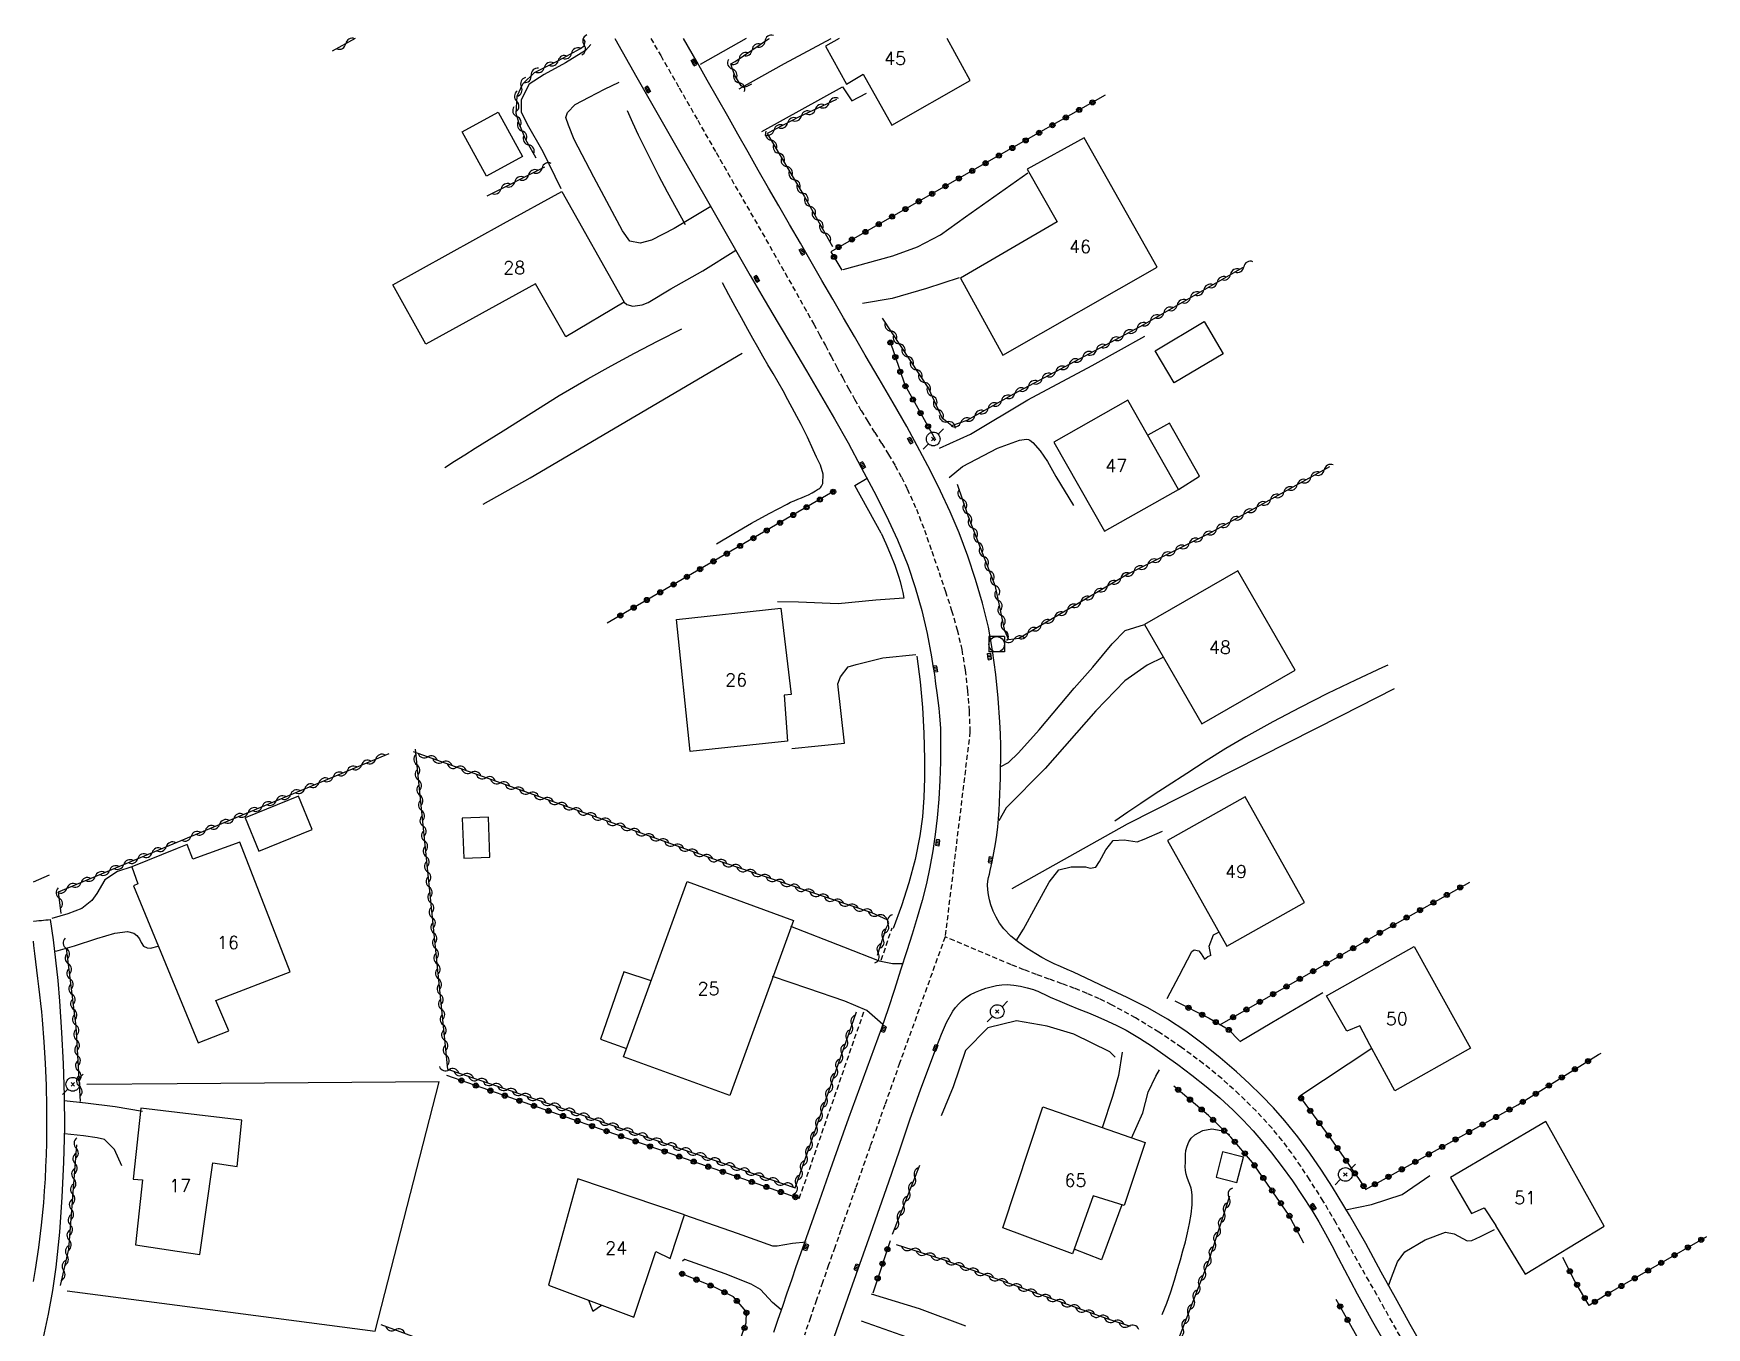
# Model space of a CAD drawing. Header units: millimetres. Extents: x 176000 to 177001, y 163000 to 164001.
# Drawn here: x 176000 to 176163.1, y 163874.3 to 164000.5 of the extents above; entities that cross this region are included whole.
import ezdxf
from ezdxf.enums import TextEntityAlignment as Align

# ---------------------------------------------------------------- set-up
doc = ezdxf.new("R2010")
doc.units = ezdxf.units.MM
doc.linetypes.add('DASHED', pattern=[0.75, 0.5, -0.25])
doc.layers.get('0').update_dxf_attribs({"linetype": 'CONTINUOUS'})
for name, color, linetype in [('W0001', 6, 'DASHED'), ('W0008', 7, 'CONTINUOUS'), ('W0014', 7, 'CONTINUOUS'), ('W0017', 7, 'CONTINUOUS'), ('W0101', 7, 'CONTINUOUS'), ('W0104', 1, 'CONTINUOUS'), ('W0112', 1, 'DASHED'), ('W0211', 2, 'CONTINUOUS'), ('W0300', 7, 'CONTINUOUS'), ('W0310', 3, 'CONTINUOUS'), ('W0323', 7, 'CONTINUOUS'), ('W0330', 7, 'CONTINUOUS'), ('W0401', 7, 'CONTINUOUS'), ('W0420', 7, 'CONTINUOUS'), ('W0473', 7, 'CONTINUOUS'), ('W0991', 7, 'CONTINUOUS')]:
    doc.layers.add(name, color=color, linetype=linetype)
doc.styles.get("Standard").update_dxf_attribs({"font": 'romans.shx', "width": 0.85})

# ---------------------------------------------------------------- blocks, each defined once
blk = doc.blocks.new('T401')
for p, q in [((-0.3, 0.3), (0, 0.3)), ((-0.3, -0.25), (-0.3, 0.3)), ((-0.3, 0.15), (0, 0.15)), ((-0.3, 0), (0, 0)), ((0, 0.3), (0, -0.25)), ((-0.3, -0.15), (0, -0.15)), ((-0.3, -0.25), (-0.3, -0.3)), ((-0.3, -0.3), (0, -0.3)), ((0, -0.3), (0, -0.25))]:
    blk.add_line(p, q)
blk = doc.blocks.new('T473')
for p, q in [((-0.166667, 0.166667), (0.166667, -0.166667)), ((-0.166667, -0.166667), (0.166667, 0.166667)), ((0.500001, 0.500001), (1.000002, 1.000002)), ((-1.000002, -1.000002), (-0.500001, -0.500001))]:
    blk.add_line(p, q)
blk.add_ellipse((0, 0), major_axis=(0.471405, 0.471405), ratio=1, start_param=5.4977871438, end_param=11.780972451)
blk = doc.blocks.new('T420')
for p, q in [((0.75, 0.75), (-0.75, 0.75)), ((-0.75, 0.75), (-0.75, -0.75)), ((0.75, 0.75), (0.75, -0.75)), ((0.75, -0.75), (-0.75, -0.75))]:
    blk.add_line(p, q)
blk.add_ellipse((0, 0), major_axis=(-0.53, 0.53), ratio=1, start_param=3.926991, end_param=10.210176)
blk = doc.blocks.new('t310o')
at = {"color": 0, "linetype": 'Continuous'}
for centre, start, end in [((-0.5, 0.38), 216.8699, 323.1304), ((0.5, -0.37), 36.8699, 143.1303)]:
    blk.add_arc(centre, 0.625, start, end, dxfattribs=at)
blk = doc.blocks.new('t323o')
at = {"color": 0, "linetype": 'Continuous'}
for radius in [0.25, 0.15]:
    blk.add_circle((0, 0), radius, dxfattribs=at)

msp = doc.modelspace()

# ---------------------------------------------------------------- linework, layer by layer
at = {"layer": 'W0001'}
for points in [[(176060.19, 164000), (176061.16, 163998.32), (176062.97, 163995.17), (176064.76, 163992.01), (176066.56, 163988.86), (176068.8, 163984.95), (176071.05, 163981.04), (176073.28, 163977.12), (176075.49, 163973.19), (176076.07, 163972.15), (176076.64, 163971.1), (176077.21, 163970.05), (176077.77, 163968.99), (176078.33, 163967.94), (176078.9, 163966.89), (176079.47, 163965.85), (176080.06, 163964.81), (176080.69, 163963.71), (176081.35, 163962.64), (176082.02, 163961.57), (176082.7, 163960.5), (176083.36, 163959.42), (176084.01, 163958.33), (176084.62, 163957.22), (176085.19, 163956.09), (176086.08, 163954.1), (176086.86, 163952.06), (176087.59, 163950), (176088.29, 163947.93), (176088.91, 163946.08), (176089.52, 163944.21), (176090.07, 163942.32), (176090.51, 163940.4), (176090.84, 163938.41), (176091.07, 163936.41), (176091.22, 163934.4), (176091.31, 163932.39), (176088.88, 163912.39)], [(176088.88, 163912.39), (176084.45, 163900.08), (176083.01, 163896.02), (176081.57, 163891.96), (176080.15, 163887.89), (176078.72, 163883.83), (176078.13, 163882.12), (176077.53, 163880.41), (176076.94, 163878.7), (176076.34, 163876.99), (176075.75, 163875.28), (176075.16, 163873.57)], [(176133.25, 163873.45), (176132.49, 163874.79), (176131.74, 163876.14), (176130.98, 163877.48), (176130.22, 163878.82), (176129.46, 163880.16), (176128.23, 163882.32), (176127, 163884.49), (176125.75, 163886.64), (176124.42, 163888.74), (176123.56, 163890.03), (176122.68, 163891.3), (176121.75, 163892.54), (176120.76, 163893.73), (176119.2, 163895.42), (176117.56, 163897.04), (176115.85, 163898.57), (176114.07, 163900.03), (176111.94, 163901.62), (176109.73, 163903.11), (176107.46, 163904.5), (176105.12, 163905.77), (176103.94, 163906.35), (176102.73, 163906.88), (176101.51, 163907.37), (176100.27, 163907.83), (176099.04, 163908.28), (176097.8, 163908.72), (176096.57, 163909.19), (176095.35, 163909.67), (176088.88, 163912.39)]]:
    msp.add_lwpolyline(points, dxfattribs=at)
at = {"layer": 'W0008'}
for points in [[(176056.67, 164000), (176058.84, 163996.19), (176061.05, 163992.33), (176063.26, 163988.46), (176065.46, 163984.6), (176067.68, 163980.74), (176069.89, 163976.88), (176071.25, 163974.54), (176072.62, 163972.22), (176074, 163969.9), (176075.38, 163967.58), (176076.75, 163965.25), (176078.1, 163962.91), (176079.42, 163960.55), (176080.7, 163958.17), (176081.92, 163955.84), (176083.13, 163953.49), (176084.25, 163951.1), (176085.24, 163948.65), (176085.98, 163946.46), (176086.61, 163944.23), (176087.14, 163941.98), (176087.56, 163939.71)], [(176135.52, 163872.31), (176134.23, 163874.61), (176132.95, 163876.9), (176131.41, 163879.69), (176129.89, 163882.49), (176128.32, 163885.27), (176126.66, 163887.99), (176125.57, 163889.66), (176124.44, 163891.31), (176123.26, 163892.91), (176122.01, 163894.47), (176120.9, 163895.72), (176119.74, 163896.93), (176118.54, 163898.09), (176117.3, 163899.22), (176115.69, 163900.6), (176114.04, 163901.93), (176112.34, 163903.2), (176110.57, 163904.37), (176108.64, 163905.48), (176106.64, 163906.47), (176104.63, 163907.41), (176102.63, 163908.37), (176102.02, 163908.66), (176101.4, 163908.94), (176100.77, 163909.22), (176100.15, 163909.49), (176099.53, 163909.78), (176098.92, 163910.07), (176098.32, 163910.39), (176097.73, 163910.74), (176096.9, 163911.27), (176096.08, 163911.84), (176095.3, 163912.47), (176094.61, 163913.19), (176094.2, 163913.72), (176093.86, 163914.3), (176093.57, 163914.91), (176093.34, 163915.53), (176093.2, 163916), (176093.1, 163916.48), (176093.04, 163916.97), (176093.03, 163917.46), (176093.06, 163917.82), (176093.13, 163918.17), (176093.22, 163918.52), (176093.29, 163918.86), (176093.46, 163919.72), (176093.63, 163920.59), (176093.79, 163921.45), (176093.92, 163922.32), (176094.01, 163923.11), (176094.08, 163923.91), (176094.14, 163924.7), (176094.19, 163925.5), (176094.23, 163926.3), (176094.26, 163927.1), (176094.28, 163927.9), (176094.3, 163928.69), (176094.32, 163929.86), (176094.32, 163931.02), (176094.29, 163932.18), (176094.23, 163933.34), (176094.05, 163935.66), (176093.83, 163937.98), (176093.52, 163940.3), (176093.1, 163942.59), (176092.53, 163944.94), (176091.85, 163947.25), (176091.09, 163949.53), (176090.24, 163951.78), (176089.38, 163953.83), (176088.44, 163955.84), (176087.45, 163957.82), (176086.43, 163959.79), (176085.14, 163962.15), (176083.81, 163964.48), (176082.44, 163966.79), (176081.09, 163969.11), (176080.04, 163970.93), (176078.99, 163972.75), (176077.94, 163974.57), (176076.88, 163976.38), (176075.82, 163978.2), (176074.77, 163980.02), (176073.72, 163981.84), (176072.67, 163983.66), (176071.67, 163985.41), (176070.67, 163987.16), (176069.68, 163988.91), (176068.68, 163990.67), (176067.69, 163992.42), (176066.7, 163994.18), (176065.7, 163995.93), (176064.71, 163997.68), (176063.39, 164000)], [(176078.11, 163873.47), (176079.87, 163878.48), (176081.63, 163883.5), (176083.39, 163888.52), (176084.43, 163891.54), (176085.46, 163894.57), (176086.52, 163897.59), (176087.65, 163900.59), (176088.09, 163901.74), (176088.52, 163902.91), (176089.02, 163904.06), (176089.64, 163905.14), (176089.91, 163905.52), (176090.21, 163905.86), (176090.54, 163906.19), (176090.9, 163906.47), (176091.36, 163906.77), (176091.85, 163907.01), (176092.35, 163907.21), (176092.86, 163907.39), (176093.37, 163907.53), (176093.89, 163907.64), (176094.41, 163907.72), (176094.95, 163907.74), (176095.6, 163907.7), (176096.25, 163907.59), (176096.89, 163907.44), (176097.51, 163907.26), (176097.72, 163907.18), (176097.93, 163907.1), (176098.13, 163907.01), (176098.33, 163906.91), (176098.53, 163906.81), (176098.73, 163906.71), (176098.93, 163906.61), (176099.13, 163906.51), (176100.06, 163906.11), (176100.99, 163905.73), (176101.92, 163905.35), (176102.86, 163904.98), (176103.79, 163904.59), (176104.72, 163904.19), (176105.63, 163903.76), (176106.53, 163903.29), (176107.83, 163902.53), (176109.1, 163901.71), (176110.34, 163900.84), (176111.56, 163899.96), (176112.95, 163898.9), (176114.33, 163897.82), (176115.67, 163896.69), (176116.96, 163895.51), (176117.96, 163894.52), (176118.91, 163893.49), (176119.83, 163892.42), (176120.71, 163891.34), (176121.75, 163889.98), (176122.75, 163888.6), (176123.71, 163887.18), (176124.63, 163885.75), (176125.31, 163884.61), (176125.97, 163883.45), (176126.6, 163882.29), (176127.22, 163881.11), (176127.83, 163879.94), (176128.45, 163878.76), (176129.07, 163877.59), (176129.71, 163876.43), (176130.57, 163874.9), (176131.44, 163873.38)], [(176082.68, 163903.5), (176081.61, 163900.58), (176080.54, 163897.65), (176079.48, 163894.72), (176078.42, 163891.78), (176077.5, 163889.21), (176076.59, 163886.64), (176075.68, 163884.06), (176074.78, 163881.49), (176074.34, 163880.21), (176073.9, 163878.93), (176073.46, 163877.65), (176073.03, 163876.37), (176072.59, 163875.09), (176072.16, 163873.82)]]:
    msp.add_lwpolyline(points, dxfattribs=at)
at = {"layer": 'W0014'}
for points in [[(176080.07, 163956.39), (176081.3, 163957.13)], [(176082.64, 163951.77), (176080.07, 163956.39)], [(176082.64, 163951.77), (176083.11, 163950.74), (176083.56, 163949.69), (176083.97, 163948.63), (176084.34, 163947.56), (176084.5, 163947.03), (176084.64, 163946.5), (176084.76, 163945.97), (176084.86, 163945.43)], [(176086.13, 163939.76), (176086.44, 163937.27), (176086.67, 163934.76), (176086.81, 163932.25), (176086.87, 163929.73), (176086.86, 163927.86), (176086.81, 163925.98), (176086.67, 163924.11), (176086.41, 163922.25), (176085.95, 163919.94), (176085.36, 163917.66), (176084.64, 163915.42), (176083.81, 163913.22)], [(176087.56, 163939.71), (176087.7, 163938.83), (176087.84, 163937.96), (176087.96, 163937.08), (176088.08, 163936.2), (176088.17, 163935.44), (176088.26, 163934.68), (176088.34, 163933.92), (176088.39, 163933.15), (176088.42, 163932.69), (176088.44, 163932.22), (176088.44, 163931.75), (176088.44, 163931.28)], [(176088.44, 163931.28), (176088.43, 163929.46), (176088.38, 163927.64), (176088.27, 163925.82), (176088.11, 163924), (176087.92, 163922.39), (176087.68, 163920.79), (176087.4, 163919.19), (176087.07, 163917.6), (176086.65, 163915.94), (176086.17, 163914.29), (176085.66, 163912.66), (176085.15, 163911.02), (176084.55, 163909.14), (176083.95, 163907.25), (176083.32, 163905.38), (176082.68, 163903.5)], [(176000, 163913.93), (176000.04, 163913.94), (176000.28, 163913.96), (176000.53, 163913.98), (176000.77, 163914), (176000.99, 163914.03), (176001.21, 163914.05), (176001.43, 163914.07), (176001.65, 163914.1)], [(176001.64, 163914.1), (176001.91, 163912.11), (176002.15, 163910.12), (176002.36, 163908.13), (176002.53, 163906.13), (176002.74, 163903.06), (176002.9, 163900), (176003, 163896.92), (176003.01, 163893.85), (176002.93, 163890.43), (176002.78, 163887.01), (176002.53, 163883.6), (176002.17, 163880.2), (176001.84, 163877.9), (176001.43, 163875.61), (176000.96, 163873.33), (176000.41, 163871.07)], [(176000, 163878.8), (176000.2, 163879.95), (176000.52, 163882.12), (176000.79, 163884.29), (176001, 163886.47), (176001.09, 163887.64), (176001.16, 163888.8), (176001.22, 163889.97), (176001.26, 163891.13), (176001.29, 163892.3), (176001.31, 163893.47), (176001.31, 163894.63), (176001.31, 163895.8), (176001.26, 163897.92), (176001.17, 163900.05), (176001.04, 163902.17), (176000.88, 163904.29), (176000.8, 163905.1), (176000.72, 163905.91), (176000.63, 163906.73), (176000.53, 163907.54), (176000.43, 163908.35), (176000.32, 163909.16), (176000.23, 163909.97), (176000.13, 163910.78), (176000.05, 163911.56), (176000, 163911.99)]]:
    msp.add_lwpolyline(points, dxfattribs=at)
at = {"layer": 'W0017'}
for points in [[(176054.33, 163999.41), (176053.82, 163998.81), (176051.88, 163997.61), (176049.78, 163996.48), (176048.33, 163995.55), (176047.54, 163994.01), (176047.56, 163992.85), (176048.12, 163991.64), (176049.65, 163988.96), (176051.42, 163985.36)], [(176073.23, 163997.54), (176077.79, 164000)], [(176068.82, 163995.08), (176073.23, 163997.54)], [(176066.04, 163983.61), (176062.46, 163981.46), (176060.27, 163980.34), (176059.15, 163980.02), (176058.13, 163980.22), (176057.42, 163981.23), (176054.63, 163986.48), (176052.73, 163990.13), (176052.15, 163991.53), (176051.92, 163992.27), (176052.07, 163992.78), (176052.8, 163993.56), (176054.19, 163994.28), (176055.66, 163995.04), (176057.12, 163995.73)], [(176071.02, 163990.93), (176078.89, 163995.28), (176079.79, 163993.91), (176081.21, 163994.65)], [(176078.94, 163977.45), (176083.78, 163978.8), (176086.18, 163979.69), (176088.42, 163980.85), (176090.86, 163982.6), (176096.94, 163986.9)], [(176057.59, 163974.27), (176057.86, 163974.04), (176058.45, 163973.89), (176059.36, 163974.03), (176059.92, 163974.24), (176062.13, 163975.58), (176065.25, 163977.33), (176068.48, 163979.35)], [(176090.25, 163976.66), (176087.07, 163975.6), (176083.73, 163974.63), (176080.83, 163974.16)], [(176088.33, 163960.04), (176091.36, 163961.41), (176096.94, 163964.75), (176103.23, 163968.11), (176108.37, 163970.96)], [(176089.29, 163957.2), (176090.58, 163958.27), (176093.98, 163960.04), (176096.13, 163960.82), (176096.81, 163960.92), (176097.01, 163960.89), (176097.16, 163960.82), (176097.43, 163960.61), (176098.14, 163959.77), (176098.87, 163958.76), (176099.69, 163957.29), (176101.41, 163954.45)], [(176084.86, 163945.43), (176082.12, 163945.23), (176078.46, 163944.88), (176074.58, 163945.04), (176072.53, 163945.05)], [(176094.31, 163929.02), (176095.07, 163929.41), (176096.05, 163930.33), (176098.05, 163932.58), (176101.47, 163936.64), (176103.29, 163938.69), (176105.16, 163940.95), (176106.43, 163942.27), (176108.34, 163942.84)], [(176073.95, 163930.77), (176079.09, 163931.28), (176078.41, 163937.06), (176078.68, 163937.74), (176079.44, 163938.72), (176080.22, 163938.94), (176082.82, 163939.61), (176086.02, 163939.94)], [(176110.17, 163939.68), (176108.58, 163938.89), (176106.42, 163937.36), (176103.58, 163934.42), (176098.65, 163928.81), (176094.84, 163924.99), (176094.11, 163923.72)], [(176095.8, 163912.02), (176096.52, 163913.16), (176097.74, 163915.37), (176099.03, 163917.73), (176099.98, 163918.93), (176101.17, 163919.21), (176102.58, 163919.21), (176103.02, 163919.08), (176103.58, 163919.2), (176103.93, 163919.73), (176104.54, 163920.89), (176105.26, 163921.79), (176106.33, 163921.84), (176107.6, 163921.65), (176108.28, 163921.91), (176110.07, 163922.7)], [(176009.58, 163919.22), (176008.2, 163918.76), (176006.96, 163917.97), (176006.19, 163916.63), (176005.7, 163915.95), (176004.7, 163915.15), (176003.36, 163914.65), (176001.8, 163914.2)], [(176002.17, 163910.99), (176004.01, 163911.52), (176006.18, 163912.25), (176007.92, 163912.75), (176009.16, 163912.93), (176009.78, 163912.76), (176010.07, 163912.54), (176010.34, 163912.2), (176010.51, 163911.84), (176010.73, 163911.48), (176011.09, 163911.32), (176011.41, 163911.3), (176012.16, 163911.5)], [(176073.82, 163913.43), (176078.98, 163911.41), (176082.46, 163910.07), (176083.77, 163909.79), (176084.74, 163909.8)], [(176114.79, 163910.61), (176114.62, 163911.5), (176115.05, 163912.58), (176115.58, 163912.86)], [(176110.55, 163906.38), (176111.69, 163908.6), (176112.95, 163910.98), (176113.17, 163911.13), (176113.63, 163911.03), (176113.84, 163910.75), (176114.19, 163910.21)], [(176114.17, 163910.23), (176114.49, 163910.47), (176114.83, 163910.6)], [(176082.8, 163903.86), (176081.26, 163905.2), (176079.11, 163906.14), (176075.51, 163907.36), (176072.04, 163908.53)], [(176117.62, 163902.19), (176120.73, 163904.06), (176125.72, 163906.98)], [(176106.15, 163901.15), (176105.78, 163898.89), (176105.22, 163896.82), (176104.21, 163893.79)], [(176123.48, 163896.89), (176130.48, 163901.53)], [(176107.07, 163892.78), (176108.16, 163895.24), (176108.69, 163897.25), (176109.42, 163898.82), (176109.8, 163899.44)], [(176003, 163896.43), (176005.08, 163896.22), (176007.96, 163895.86), (176010.64, 163895.39)], [(176008.62, 163890.06), (176007.89, 163891.66), (176006.93, 163892.63), (176006.2, 163892.79), (176004.87, 163893.01), (176003.01, 163893.18)], [(176127.92, 163885.79), (176130.46, 163886.29), (176133.45, 163887.28), (176136.15, 163889.14)], [(176063.48, 163885.29), (176068.61, 163883.49), (176072.05, 163882.28), (176072.52, 163882.27), (176074.01, 163882.53), (176075.34, 163882.67)], [(176132.12, 163878.36), (176132.41, 163879.18), (176132.99, 163880.7), (176133.72, 163881.67), (176135.68, 163882.84), (176137.67, 163883.61), (176138.51, 163883.45), (176139.8, 163882.77), (176140.24, 163882.8), (176141.08, 163883.18), (176142.44, 163883.86)], [(176072.91, 163876.02), (176072.07, 163876.74), (176070.88, 163878.02), (176069.96, 163878.54), (176067.44, 163879.54), (176063.52, 163880.95), (176063.48, 163880.94), (176063.29, 163880.77)], [(176081.68, 163877.58), (176086.34, 163876.17), (176090.87, 163874.47)], [(176090.16, 163871.69), (176085.72, 163873.18), (176080.73, 163874.93)]]:
    msp.add_lwpolyline(points, dxfattribs=at)
at = {"layer": 'W0101'}
for points in [[(176078.55, 164000), (176077.23, 163999.25)], [(176077.23, 163999.25), (176079.28, 163995.54), (176080.88, 163996.52), (176083.7, 163991.53), (176091.32, 163995.88), (176089.1, 164000)], [(176014, 163921.01), (176009.58, 163919.22)], [(176014, 163907.04), (176016.05, 163902.05), (176019.04, 163903.22), (176017.77, 163906.18), (176025.03, 163909), (176020.12, 163921.64), (176015.53, 163919.97), (176014.98, 163921.4), (176014, 163921.01)], [(176009.58, 163919.22), (176010.18, 163917.56), (176009.75, 163917.36), (176014, 163907.04)], [(176010.48, 163895.7), (176009.71, 163888.76), (176010.62, 163888.7), (176009.96, 163882.38), (176014, 163881.76)], [(176014, 163895.28), (176010.48, 163895.7)], [(176014, 163881.76), (176016.23, 163881.41), (176017.48, 163890.37), (176019.87, 163890), (176020.33, 163894.52), (176014, 163895.28)]]:
    msp.add_lwpolyline(points, dxfattribs=at)
for points in [[(176090.4, 163976.61), (176094.52, 163969.11), (176109.55, 163977.68), (176102.43, 163990.29), (176096.9, 163987.25), (176099.81, 163982.12)], [(176051.51, 163985.08), (176057.59, 163974.27), (176051.91, 163970.9), (176048.94, 163976.06), (176038.27, 163970.19), (176035.05, 163975.96), (176045.84, 163981.95)], [(176099.49, 163960.64), (176104.42, 163951.94), (176111.65, 163956.03), (176106.71, 163964.73)], [(176108.34, 163942.84), (176113.92, 163933.15), (176123.01, 163938.39), (176117.43, 163948.08)], [(176072.88, 163944.43), (176073.89, 163936.01), (176073.2, 163935.96), (176073.52, 163931.46), (176064.02, 163930.47), (176062.69, 163943.34)], [(176110.57, 163921.8), (176116.35, 163911.48), (176123.92, 163915.73), (176118.14, 163926.04)], [(176074.11, 163914), (176067.9, 163896.92), (176057.52, 163900.7), (176063.74, 163917.78)], [(176134.62, 163911.44), (176140.1, 163901.53), (176132.73, 163897.37), (176130.3, 163901.86), (176130.31, 163901.87), (176129.31, 163903.73), (176128.05, 163903.21), (176126.07, 163906.63)], [(176108.38, 163892.33), (176106.34, 163886.2), (176103.33, 163887.15), (176101.32, 163881.5), (176094.51, 163884.03), (176098.41, 163895.81)], [(176138.15, 163888.94), (176140.2, 163885.43), (176141.44, 163885.98), (176142.57, 163884.25), (176142.56, 163884.24), (176145.45, 163879.52), (176153.13, 163884.18), (176147.46, 163894.39)], [(176058.52, 163875.32), (176060.67, 163881.73), (176062.07, 163881.04), (176063.48, 163885.29), (176053.06, 163888.8), (176050.23, 163878.42)]]:
    msp.add_lwpolyline(points, close=True, dxfattribs=at)
at = {"layer": 'W0104'}
for points in [[(176047.69, 163988.48), (176044.18, 163986.56), (176041.81, 163990.89), (176045.32, 163992.82)], [(176109.36, 163969.54), (176114.14, 163972.38), (176116.01, 163969.24), (176111.22, 163966.4)], [(176021.96, 163920.76), (176027.16, 163922.86), (176025.85, 163926.11), (176020.65, 163924.01)], [(176041.8, 163923.96), (176041.96, 163920.06), (176044.51, 163920.16), (176044.35, 163924.07)], [(176117.34, 163888.45), (176117.98, 163890.92), (176115.94, 163891.45), (176115.3, 163888.98)]]:
    msp.add_lwpolyline(points, close=True, dxfattribs=at)
for points in [[(176111.65, 163956.03), (176113.69, 163957.3), (176110.75, 163962.48), (176108.66, 163961.31)], [(176060.22, 163908.1), (176057.55, 163908.99), (176055.3, 163902.42), (176057.83, 163901.52)], [(176106.1, 163886.27), (176104.14, 163880.9), (176101.47, 163881.93)], [(176054.12, 163876.96), (176054.54, 163875.91), (176055.38, 163876.49)]]:
    msp.add_lwpolyline(points, dxfattribs=at)
at = {"layer": 'W0112'}
for points in [[(176082.66, 163910.13), (176083.72, 163913.28)], [(176074.67, 163886.89), (176080.98, 163905.13)]]:
    msp.add_lwpolyline(points, dxfattribs=at)
at = {"layer": 'W0211'}
msp.add_lwpolyline([(176132.04, 163938.89), (176131.53, 163938.65), (176128.89, 163937.42), (176126.18, 163936.11), (176123.5, 163934.76), (176120.84, 163933.35), (176118.22, 163931.89), (176116.27, 163930.75), (176114.35, 163929.55), (176112.45, 163928.33), (176110.55, 163927.1), (176109.26, 163926.26), (176107.97, 163925.41), (176106.69, 163924.55), (176105.42, 163923.68)], dxfattribs=at)
at = {"layer": 'W0300'}
for points in [[(176063.56, 163981.82), (176062.68, 163983.4), (176061.81, 163984.99), (176060.97, 163986.59), (176060.15, 163988.21), (176059.57, 163989.38), (176059, 163990.57), (176058.45, 163991.76), (176057.91, 163992.95)], [(176066.61, 163950.72), (176068.3, 163951.74), (176070, 163952.73), (176071.73, 163953.68), (176073.47, 163954.6), (176073.82, 163954.77), (176074.17, 163954.92), (176074.52, 163955.06), (176074.88, 163955.2), (176075.23, 163955.35), (176075.58, 163955.51), (176075.92, 163955.69), (176076.25, 163955.89), (176076.35, 163955.96), (176076.45, 163956.03), (176076.56, 163956.09), (176076.66, 163956.16), (176076.76, 163956.25), (176076.84, 163956.35), (176076.91, 163956.46), (176076.96, 163956.59), (176077.01, 163957.5), (176076.75, 163958.38), (176076.35, 163959.16), (176076.01, 163959.88), (176075.46, 163961.13), (176074.85, 163962.35), (176074.2, 163963.55), (176073.55, 163964.75), (176073.08, 163965.62), (176072.6, 163966.48), (176072.11, 163967.33), (176071.61, 163968.18), (176071.12, 163969.03), (176070.62, 163969.89), (176070.13, 163970.74), (176069.65, 163971.6), (176069.02, 163972.74), (176068.4, 163973.87), (176067.79, 163975.01), (176067.19, 163976.15)], [(176040.12, 163958.17), (176041.04, 163958.77), (176042.05, 163959.41), (176043.06, 163960.04), (176045.8, 163961.75), (176048.53, 163963.47), (176051.27, 163965.17), (176054.05, 163966.81), (176056.32, 163968.08), (176058.6, 163969.32), (176060.9, 163970.51), (176063.22, 163971.67)], [(176105.46, 163900.65), (176104.96, 163901.19), (176101.43, 163902.9), (176098.83, 163903.69), (176095.85, 163904.2), (176093.06, 163903.52), (176090.88, 163901.3), (176089.66, 163897.76), (176088.5, 163894.93)], [(176014, 163898.07), (176005.2, 163898.01)], [(176014, 163876.48), (176033.33, 163873.95), (176039.55, 163898.26), (176014, 163898.07)], [(176110.05, 163875.59), (176110.49, 163876.68), (176110.89, 163877.79), (176111.25, 163878.92), (176111.58, 163880.05), (176111.82, 163880.92), (176112.06, 163881.79), (176112.31, 163882.67), (176112.53, 163883.55), (176112.72, 163884.44), (176112.87, 163885.35), (176112.96, 163886.26), (176112.98, 163887.18), (176112.95, 163887.54), (176112.86, 163887.9), (176112.75, 163888.24), (176112.63, 163888.58), (176112.5, 163888.92), (176112.4, 163889.26), (176112.33, 163889.62), (176112.3, 163889.99), (176112.31, 163890.39), (176112.31, 163890.78), (176112.32, 163891.18), (176112.37, 163891.58), (176112.48, 163892), (176112.65, 163892.41), (176112.89, 163892.78), (176113.22, 163893.09), (176114.01, 163893.52), (176114.9, 163893.67), (176115.79, 163893.53), (176116.6, 163893.13)], [(176003.3, 163877.88), (176014, 163876.48)]]:
    msp.add_lwpolyline(points, dxfattribs=at)
at = {"layer": 'W0310'}
for points in [[(176031.37, 164000), (176029.13, 163998.75)], [(176049.02, 163988.31), (176047.98, 163990.17), (176047.35, 163991.7), (176047.05, 163992.69), (176047.15, 163994.37), (176047.7, 163995.56), (176048.84, 163996.68), (176051.2, 163997.83), (176053.33, 163999.02), (176053.68, 163999.28), (176053.79, 163999.7), (176053.59, 164000)], [(176070.01, 163995.52), (176069.56, 163995.32), (176069.27, 163995.2), (176068.99, 163995.36), (176068.39, 163996.39), (176068.11, 163997.11), (176067.99, 163997.51), (176068.41, 163997.76), (176071.66, 163999.95), (176071.75, 164000)], [(176078.28, 163994.05), (176074.67, 163992.35), (176071.53, 163990.73), (176075.14, 163984.63), (176077.92, 163979.7)], [(176044.25, 163984.66), (176049.86, 163987.49)], [(176082.76, 163972.72), (176087.27, 163965.85), (176088.58, 163963.02), (176089.55, 163962.25), (176091.05, 163962.79), (176095.58, 163965.34), (176107.96, 163971.95), (176118.08, 163977.76)], [(176126.37, 163958.22), (176114.81, 163951.83), (176106.71, 163947.77), (176096.06, 163941.49), (176095.1, 163941.35), (176094.7, 163942.22), (176093.8, 163946.55), (176091.16, 163953.36), (176090.08, 163956.49)], [(176082.3, 163910.62), (176083.15, 163913.24), (176083.39, 163913.77), (176083.24, 163914.05), (176081.73, 163914.73), (176067.26, 163919.63), (176037.04, 163930.45)], [(176037.22, 163930.68), (176040.38, 163899.49), (176063.06, 163891.77), (176074.27, 163887.91), (176080.24, 163905.09)], [(176014, 163921.62), (176034.67, 163930.28)], [(176002.71, 163914.68), (176002.45, 163916.78), (176014, 163921.62)], [(176003.2, 163911.3), (176004.13, 163903.65), (176004.54, 163896.34)], [(176004.19, 163892.12), (176003.4, 163881.94), (176002.59, 163878.41)], [(176086.39, 163890.09), (176083.73, 163883.38)], [(176111.52, 163872.82), (176114.63, 163880.91), (176115.98, 163885.14), (176116.65, 163887.13)], [(176106.95, 163874.39), (176104.68, 163875.14), (176088.84, 163880.88), (176084.16, 163882.38)], [(176033.86, 163874.6), (176050.89, 163868.34), (176058.79, 163865.07), (176060.48, 163863.34), (176062.61, 163861.6), (176064.1, 163861.48), (176065.25, 163862.29), (176065.53, 163862.77), (176064.39, 163863.09), (176062.53, 163863.76), (176059.01, 163865.25)]]:
    msp.add_lwpolyline(points, dxfattribs=at)
at = {"layer": 'W0323'}
for points in [[(176104.48, 163994.45), (176093.16, 163988.02), (176077.73, 163979.2), (176078.83, 163977.41)], [(176083.46, 163970.6), (176084.95, 163966.21), (176087.96, 163960.86)], [(176078.11, 163955.87), (176055.92, 163942.98)], [(176115.66, 163903.82), (176131.95, 163913.17), (176140.05, 163917.74)], [(176111.27, 163906.16), (176114.62, 163904.46), (176116.48, 163903.4), (176117.59, 163902.25)], [(176123.51, 163896.75), (176126.5, 163892.71), (176129.26, 163888.73), (176129.92, 163887.75), (176129.88, 163887.77), (176144.73, 163896.01), (176152.6, 163900.93), (176152.85, 163901.06)], [(176074.67, 163886.89), (176058.73, 163892.45), (176040.3, 163898.89)], [(176123.85, 163882.52), (176122.38, 163885.34), (176118.86, 163890.39), (176116.75, 163892.87), (176114.56, 163894.98), (176111.2, 163897.84)], [(176163.12, 163883.16), (176153.43, 163877.55), (176151.67, 163876.46), (176150.33, 163878.75), (176149.12, 163881.13)], [(176083.53, 163882.76), (176081.83, 163877.67)], [(176065.34, 163862.95), (176069.5, 163874.76), (176069.51, 163875.82), (176068.24, 163877.29), (176066.4, 163878.24), (176062.98, 163879.65)], [(176126.48, 163835.46), (176131.04, 163838.05), (176134.72, 163840.04), (176136.72, 163841.44), (176138.46, 163843.6), (176139.61, 163845.77), (176140.46, 163850.14), (176139.45, 163854.68), (176134.36, 163863.99), (176127.01, 163877.05)]]:
    msp.add_lwpolyline(points, dxfattribs=at)
at = {"layer": 'W0330'}
for points in [[(176069.48, 164000), (176065.01, 163997.46)], [(176043.86, 163954.57), (176048.42, 163957.16), (176069.1, 163969.3)], [(176095.43, 163917.12), (176106.68, 163923.42), (176127.53, 163933.98), (176132.7, 163936.62)], [(176000, 163917.76), (176001.56, 163918.45)]]:
    msp.add_lwpolyline(points, dxfattribs=at)

# ---------------------------------------------------------------- block references
at = {"layer": 'W0310'}
for p, rotation in [((176071.32, 163999.72), 33.84819715058556), ((176030.44, 163999.48), 209.1913230928419), ((176052.47, 163998.54), 29.14609428795659), ((176053.7, 163999.36), 75.90048126359238), ((176070.07, 163998.88), 33.84819715058556), ((176048.54, 163996.39), 44.4673852528385), ((176049.81, 163997.16), 25.98947867974931), ((176051.16, 163997.82), 25.98947867974931), ((176068.14, 163997.02), 112.0921782242889), ((176068.83, 163998.04), 33.84819715058556), ((176047.57, 163995.27), 65.23095602462979), ((176068.81, 163995.68), 120.1870802430634), ((176047.12, 163993.87), 86.6335393359894), ((176077.58, 163993.72), 205.3216369685724), ((176047.14, 163992.38), 107.1190444178598), ((176073.53, 163991.76), 207.2544541374184), ((176074.87, 163992.44), 205.3216369685724), ((176076.22, 163993.08), 205.3216369685724), ((176047.65, 163990.97), 112.2271048447097), ((176071.91, 163990.08), 300.6697354574293), ((176072.2, 163991.07), 207.2544541374184), ((176048.29, 163989.62), 119.3227165069534), ((176072.67, 163988.79), 300.6697354574293), ((176049.6, 163987.36), 26.78941940525864), ((176073.44, 163987.5), 300.6697354574293), ((176045.59, 163985.33), 26.78941940525864), ((176046.93, 163986.01), 26.78941940525864), ((176048.27, 163986.68), 26.78941940525864), ((176074.2, 163986.21), 300.6697354574293), ((176074.97, 163984.92), 300.6697354574293), ((176075.71, 163983.62), 299.389720787141), ((176076.45, 163982.31), 299.389720787141), ((176077.18, 163981.01), 299.389720787141), ((176116.72, 163976.98), 29.82935573371825), ((176118.02, 163977.72), 29.82935573371825), ((176114.12, 163975.48), 29.82935573371825), ((176115.42, 163976.23), 29.82935573371825), ((176111.52, 163973.99), 29.82935573371825), ((176112.82, 163974.74), 29.82935573371825), ((176108.91, 163972.5), 29.82935573371825), ((176110.21, 163973.25), 29.82935573371825), ((176083.58, 163971.47), 303.2861745291019), ((176084.41, 163970.21), 303.2861745291019), ((176106.28, 163971.06), 28.11784225543925), ((176107.61, 163971.76), 28.11784225543925), ((176085.23, 163968.96), 303.2861745291019), ((176102.31, 163968.94), 28.11784225543925), ((176103.64, 163969.64), 28.11784225543925), ((176104.96, 163970.35), 28.11784225543925), ((176086.05, 163967.7), 303.2861745291019), ((176099.67, 163967.52), 28.11784225543925), ((176100.99, 163968.23), 28.11784225543925), ((176086.88, 163966.45), 303.2861745291019), ((176097.02, 163966.11), 28.11784225543925), ((176098.35, 163966.82), 28.11784225543925), ((176087.6, 163965.14), 294.7969704665399), ((176088.23, 163963.78), 294.7969704665399), ((176093.08, 163963.93), 29.34273546269921), ((176094.39, 163964.67), 29.34273546269921), ((176095.7, 163965.4), 28.11784225543925), ((176089.1, 163962.61), 321.7540035363263), ((176090.42, 163962.57), 19.69736739103396), ((176091.78, 163963.2), 29.34273546269921), ((176125.85, 163957.93), 208.8991483920197), ((176121.91, 163955.75), 208.8991483920197), ((176123.22, 163956.48), 208.8991483920197), ((176124.54, 163957.2), 208.8991483920197), ((176090.57, 163955.07), 108.8994251773569), ((176119.28, 163954.3), 208.8991483920197), ((176120.6, 163955.03), 208.8991483920197), ((176091.06, 163953.66), 108.8994251773569), ((176091.59, 163952.25), 111.2306111399284), ((176116.66, 163952.85), 208.8991483920197), ((176117.97, 163953.58), 208.8991483920197), ((176092.13, 163950.85), 111.2306111399284), ((176114.02, 163951.43), 206.6611707150832), ((176115.35, 163952.13), 208.8991483920197), ((176092.67, 163949.46), 111.2306111399284), ((176109.99, 163949.42), 206.6611707150832), ((176111.33, 163950.09), 206.6611707150832), ((176112.68, 163950.76), 206.6611707150832), ((176093.22, 163948.06), 111.2306111399284), ((176107.31, 163948.07), 206.6611707150832), ((176108.65, 163948.74), 206.6611707150832), ((176093.76, 163946.66), 111.2306111399284), ((176104.71, 163946.59), 210.5177262114287), ((176106, 163947.35), 210.5177262114287), ((176094.09, 163945.2), 101.7344508682351), ((176100.83, 163944.3), 210.5177262114287), ((176102.12, 163945.06), 210.5177262114287), ((176103.41, 163945.82), 210.5177262114287), ((176094.39, 163943.73), 101.7344508682351), ((176098.25, 163942.78), 210.5177262114287), ((176099.54, 163943.54), 210.5177262114287), ((176094.7, 163942.26), 101.7344508682351), ((176095.6, 163941.42), 188.1134077796279), ((176096.95, 163942.02), 210.5177262114287), ((176033.37, 163929.73), 22.72411415629681), ((176038.45, 163929.94), 160.3067935270688), ((176030.6, 163928.57), 22.72411415629681), ((176031.99, 163929.15), 22.72411415629681), ((176037.37, 163929.18), 275.7783099773714), ((176037.52, 163927.69), 275.7783099773714), ((176039.87, 163929.44), 160.3067935270688), ((176041.28, 163928.93), 160.3067935270688), ((176042.69, 163928.43), 160.3067935270688), ((176026.45, 163926.84), 22.72411415629681), ((176027.84, 163927.42), 22.72411415629681), ((176029.22, 163927.99), 22.72411415629681), ((176037.67, 163926.2), 275.7783099773714), ((176044.1, 163927.92), 160.3067935270688), ((176045.52, 163927.41), 160.3067935270688), ((176046.93, 163926.91), 160.3067935270688), ((176022.3, 163925.1), 22.72411415629681), ((176023.68, 163925.68), 22.72411415629681), ((176025.07, 163926.26), 22.72411415629681), ((176037.83, 163924.71), 275.7783099773714), ((176048.34, 163926.4), 160.3067935270688), ((176049.75, 163925.9), 160.3067935270688), ((176051.16, 163925.39), 160.3067935270688), ((176052.58, 163924.89), 160.3067935270688), ((176018.15, 163923.36), 22.72411415629681), ((176019.53, 163923.94), 22.72411415629681), ((176020.92, 163924.52), 22.72411415629681), ((176037.98, 163923.22), 275.7783099773714), ((176053.99, 163924.38), 160.3067935270688), ((176055.4, 163923.88), 160.3067935270688), ((176056.81, 163923.37), 160.3067935270688), ((176015.38, 163922.2), 22.72411415629681), ((176016.77, 163922.78), 22.72411415629681), ((176038.13, 163921.72), 275.7783099773714), ((176058.23, 163922.86), 160.3067935270688), ((176059.64, 163922.36), 160.3067935270688), ((176061.05, 163921.85), 160.3067935270688), ((176010.18, 163920.02), 22.72411415631943), ((176011.57, 163920.6), 22.72411415631943), ((176012.95, 163921.18), 22.72411415631943), ((176038.28, 163920.23), 275.7783099773714), ((176062.46, 163921.35), 160.3067935270688), ((176063.88, 163920.84), 160.3067935270688), ((176065.29, 163920.34), 160.3067935270688), ((176007.42, 163918.86), 22.72411415631943), ((176008.8, 163919.44), 22.72411415631943), ((176038.43, 163918.74), 275.7783099773714), ((176066.7, 163919.83), 160.3067935270688), ((176068.12, 163919.34), 161.2921596955458), ((176069.54, 163918.86), 161.2921596955458), ((176070.96, 163918.38), 161.2921596955458), ((176003.27, 163917.13), 22.72411415631943), ((176004.65, 163917.7), 22.72411415631943), ((176006.03, 163918.28), 22.72411415631943), ((176038.58, 163917.25), 275.7783099773714), ((176072.38, 163917.9), 161.2921596955458), ((176073.8, 163917.42), 161.2921596955458), ((176075.22, 163916.94), 161.2921596955458), ((176002.53, 163916.17), 97.00079623164866), ((176038.73, 163915.75), 275.7783099773714), ((176076.64, 163916.45), 161.2921596955458), ((176078.06, 163915.97), 161.2921596955458), ((176079.48, 163915.49), 161.2921596955458), ((176038.88, 163914.26), 275.7783099773714), ((176080.9, 163915.01), 161.2921596955458), ((176082.3, 163914.48), 155.9358980202193), ((176083.33, 163913.64), 64.63491768048), ((176039.03, 163912.77), 275.7783099773714), ((176082.82, 163912.23), 72.03779957378313), ((176003.21, 163911.27), 276.9018326816789), ((176003.39, 163909.78), 276.9018326816789), ((176039.19, 163911.28), 275.7783099773714), ((176039.34, 163909.78), 275.7783099773714), ((176082.36, 163910.8), 72.03779957378313), ((176003.57, 163908.29), 276.9018326816789), ((176039.49, 163908.29), 275.7783099773714), ((176003.75, 163906.8), 276.9018326816789), ((176039.64, 163906.8), 275.7783099773714), ((176003.93, 163905.31), 276.9018326816789), ((176039.79, 163905.31), 275.7783099773714), ((176004.11, 163903.82), 276.9018326816789), ((176039.94, 163903.81), 275.7783099773714), ((176079.8, 163903.81), 70.8447947653495), ((176004.2, 163902.33), 273.1928459713768), ((176040.09, 163902.32), 275.7783099773714), ((176079.3, 163902.39), 70.8447947653495), ((176004.29, 163900.83), 273.1928459713768), ((176040.24, 163900.83), 275.7783099773714), ((176078.81, 163900.98), 70.8447947653495), ((176004.37, 163899.33), 273.1928459713768), ((176040.52, 163899.44), 341.2044007874713), ((176041.94, 163898.96), 341.2044007874713), ((176078.32, 163899.56), 70.8447947653495), ((176004.46, 163897.83), 273.1928459713768), ((176043.36, 163898.47), 341.2044007874713), ((176044.78, 163897.99), 341.2044007874713), ((176046.2, 163897.51), 341.2044007874713), ((176077.33, 163896.73), 70.8447947653495), ((176077.83, 163898.14), 70.8447947653495), ((176047.62, 163897.02), 341.2044007874713), ((176049.04, 163896.54), 341.2044007874713), ((176050.46, 163896.06), 341.2044007874713), ((176051.88, 163895.57), 341.2044007874713), ((176076.84, 163895.31), 70.8447947653495), ((176053.3, 163895.09), 341.2044007874713), ((176054.72, 163894.61), 341.2044007874713), ((176056.14, 163894.12), 341.2044007874713), ((176076.35, 163893.89), 70.8447947653495), ((176057.56, 163893.64), 341.2044007874713), ((176058.98, 163893.16), 341.2044007874713), ((176060.4, 163892.67), 341.2044007874713), ((176075.86, 163892.47), 70.8447947653495), ((176004.05, 163890.29), 265.5832113030002), ((176004.16, 163891.79), 265.5832113030002), ((176061.82, 163892.19), 341.2044007874713), ((176063.24, 163891.71), 340.9903088872875), ((176064.66, 163891.22), 340.9903088872875), ((176066.08, 163890.73), 340.9903088872875), ((176075.37, 163891.06), 70.8447947653495), ((176003.93, 163888.8), 265.5832113030002), ((176067.5, 163890.24), 340.9903088872875), ((176068.92, 163889.75), 340.9903088872875), ((176070.33, 163889.26), 340.9903088872875), ((176074.87, 163889.64), 70.8447947653495), ((176085.94, 163888.96), 248.3962274997346), ((176003.82, 163887.3), 265.5832113030002), ((176071.75, 163888.78), 340.9903088872875), ((176073.17, 163888.29), 340.9903088872875), ((176074.38, 163888.22), 70.8447947653495), ((176085.39, 163887.56), 248.3962274997346), ((176116.58, 163886.93), 71.38348978562205), ((176003.7, 163885.81), 265.5832113030002), ((176084.84, 163886.17), 248.3962274997346), ((176116.1, 163885.51), 71.38348978562205), ((176003.59, 163884.31), 265.5832113030002), ((176084.28, 163884.78), 248.3962274997346), ((176115.64, 163884.09), 72.30688734397809), ((176003.47, 163882.82), 265.5832113030002), ((176115.18, 163882.66), 72.30688734397809), ((176003.26, 163881.34), 257.0219707608604), ((176085.59, 163881.92), 162.2175776886155), ((176087.02, 163881.46), 162.2175776886155), ((176088.45, 163881), 162.2175776886155), ((176114.73, 163881.23), 72.30688734397809), ((176002.93, 163879.87), 257.0219707608604), ((176089.86, 163880.51), 160.0776164524563), ((176091.27, 163880), 160.0776164524563), ((176092.68, 163879.49), 160.0776164524563), ((176114.21, 163879.82), 69.01044952772608), ((176094.09, 163878.97), 160.0776164524563), ((176095.5, 163878.46), 160.0776164524563), ((176096.91, 163877.95), 160.0776164524563), ((176113.67, 163878.42), 69.01044952772608), ((176098.32, 163877.44), 160.0776164524563), ((176099.73, 163876.93), 160.0776164524563), ((176101.14, 163876.42), 160.0776164524563), ((176112.6, 163875.62), 69.01044952772608), ((176113.13, 163877.02), 69.01044952772608), ((176102.55, 163875.91), 160.0776164524563), ((176103.96, 163875.4), 160.0776164524563), ((176105.38, 163874.91), 161.907549622226), ((176106.81, 163874.44), 161.907549622226), ((176112.06, 163874.22), 69.01044952772608), ((176035.27, 163874.08), 339.791049823856)]:
    msp.add_blockref('t310o', p, dxfattribs=dict(at, rotation=rotation))
at = {"layer": 'W0323'}
for p, rotation in [((176103.26, 163993.76), 209.6519686637252), ((176100.65, 163992.28), 209.6519686637252), ((176101.96, 163993.02), 209.6519686637252), ((176098.05, 163990.79), 209.6519686637252), ((176099.35, 163991.54), 209.6519686637252), ((176095.44, 163989.31), 209.6519686637252), ((176096.74, 163990.05), 209.6519686637252), ((176092.83, 163987.83), 209.7208914395468), ((176094.13, 163988.57), 209.6519686637252), ((176088.92, 163985.59), 209.7208914395468), ((176090.23, 163986.34), 209.7208914395468), ((176091.53, 163987.08), 209.7208914395468), ((176086.32, 163984.11), 209.7208914395468), ((176087.62, 163984.85), 209.7208914395468), ((176083.71, 163982.62), 209.7208914395468), ((176085.02, 163983.36), 209.7208914395468), ((176081.11, 163981.13), 209.7208914395468), ((176082.41, 163981.88), 209.7208914395468), ((176078.5, 163979.65), 209.7208914395468), ((176079.8, 163980.39), 209.7208914395468), ((176078.05, 163978.69), 301.7143540402043), ((176083.55, 163970.34), 288.785973713128), ((176084.03, 163968.92), 288.785973713128), ((176084.51, 163967.5), 288.785973713128), ((176085.02, 163966.09), 299.3068628775524), ((176085.75, 163964.78), 299.3068628775524), ((176086.49, 163963.47), 299.3068628775524), ((176087.22, 163962.17), 299.3068628775524), ((176076.68, 163955.03), 210.1433079055644), ((176077.97, 163955.79), 210.1433079055644), ((176074.08, 163953.53), 210.1433079055644), ((176075.38, 163954.28), 210.1433079055644), ((176070.19, 163951.27), 210.1433079055644), ((176071.49, 163952.02), 210.1433079055644), ((176072.79, 163952.77), 210.1433079055644), ((176067.6, 163949.76), 210.1433079055644), ((176068.89, 163950.51), 210.1433079055644), ((176065, 163948.25), 210.1433079055644), ((176066.3, 163949.01), 210.1433079055644), ((176062.41, 163946.75), 210.1433079055644), ((176063.71, 163947.5), 210.1433079055644), ((176059.81, 163945.24), 210.1433079055644), ((176061.11, 163945.99), 210.1433079055644), ((176057.22, 163943.73), 210.1433079055644), ((176058.52, 163944.49), 210.1433079055644), ((176139.11, 163917.21), 29.43135205157696), ((176136.49, 163915.74), 29.43135205157696), ((176137.8, 163916.48), 29.43135205157696), ((176133.88, 163914.27), 29.43135205157696), ((176135.19, 163915), 29.43135205157696), ((176131.27, 163912.79), 29.88944593295369), ((176132.57, 163913.53), 29.43135205157696), ((176127.37, 163910.54), 29.88944593295369), ((176128.67, 163911.29), 29.88944593295369), ((176129.97, 163912.04), 29.88944593295369), ((176124.77, 163909.05), 29.88944593295369), ((176126.07, 163909.8), 29.88944593295369), ((176122.17, 163907.55), 29.88944593295369), ((176123.47, 163908.3), 29.88944593295369), ((176119.57, 163906.06), 29.88944593295369), ((176120.87, 163906.81), 29.88944593295369), ((176112.61, 163905.48), 333.1621138396015), ((176113.95, 163904.8), 333.1621138396015), ((176115.27, 163904.09), 330.1156081236201), ((176116.96, 163904.56), 29.88944593295369), ((176118.26, 163905.31), 29.88944593295369), ((176116.55, 163903.32), 314.0358573467589), ((176150.29, 163899.49), 31.98377994672337), ((176151.57, 163900.28), 31.98377994672337), ((176041.72, 163898.39), 160.7401410088673), ((176043.13, 163897.9), 160.7401410088673), ((176044.55, 163897.4), 160.7401410088673), ((176111.61, 163897.49), 139.6522871836527), ((176147.75, 163897.9), 31.98377994672337), ((176149.02, 163898.69), 31.98377994672337), ((176045.96, 163896.91), 160.7401410088673), ((176047.38, 163896.42), 160.7401410088673), ((176048.8, 163895.92), 160.7401410088673), ((176112.76, 163896.52), 139.6522871836527), ((176123.59, 163896.65), 306.4728248762301), ((176145.2, 163896.31), 31.98377994672337), ((176146.48, 163897.1), 31.98377994672337), ((176050.21, 163895.43), 160.7401410088673), ((176051.63, 163894.93), 160.7401410088673), ((176053.04, 163894.44), 160.7401410088673), ((176113.9, 163895.55), 139.6522871836527), ((176115.01, 163894.55), 136.010684211945), ((176124.48, 163895.44), 306.4728248762301), ((176125.37, 163894.24), 306.4728248762301), ((176142.6, 163894.83), 29.04149788547539), ((176143.91, 163895.55), 29.04149788547539), ((176054.46, 163893.94), 160.7401410088673), ((176055.88, 163893.45), 160.7401410088673), ((176057.29, 163892.95), 160.7401410088673), ((176116.09, 163893.5), 136.010684211945), ((176126.26, 163893.03), 306.4728248762301), ((176138.66, 163892.64), 29.04149788547539), ((176139.97, 163893.37), 29.04149788547539), ((176141.29, 163894.1), 29.04149788547539), ((176058.71, 163892.46), 160.7401410088673), ((176060.12, 163891.96), 160.768433064981), ((176061.54, 163891.47), 160.768433064981), ((176062.96, 163890.97), 160.768433064981), ((176117.13, 163892.42), 130.4578881877779), ((176118.11, 163891.28), 130.4578881877779), ((176127.13, 163891.8), 304.790765923785), ((176136.04, 163891.19), 29.04149788547539), ((176137.35, 163891.91), 29.04149788547539), ((176064.37, 163890.48), 160.768433064981), ((176065.79, 163889.99), 160.768433064981), ((176067.21, 163889.49), 160.768433064981), ((176119.05, 163890.12), 124.8799552034855), ((176127.98, 163890.57), 304.790765923785), ((176128.84, 163889.34), 304.790765923785), ((176133.42, 163889.73), 29.04149788547539), ((176134.73, 163890.46), 29.04149788547539), ((176068.62, 163889), 160.768433064981), ((176070.04, 163888.5), 160.768433064981), ((176071.46, 163888.01), 160.768433064981), ((176119.91, 163888.89), 124.8799552034855), ((176120.77, 163887.66), 124.8799552034855), ((176129.68, 163888.1), 303.7170429381734), ((176130.79, 163888.27), 29.04149788547539), ((176132.11, 163889), 29.04149788547539), ((176072.87, 163887.52), 160.768433064981), ((176074.29, 163887.02), 160.768433064981), ((176121.63, 163886.43), 124.8799552034855), ((176122.46, 163885.19), 117.4520367165553), ((176123.16, 163883.86), 117.4520367165553), ((176162.61, 163882.86), 210.0760362120891), ((176083.26, 163881.94), 251.5244973700914), ((176160.01, 163881.36), 210.0760362120891), ((176161.31, 163882.11), 210.0760362120891), ((176063.25, 163879.54), 157.4850198698611), ((176082.78, 163880.52), 251.5244973700914), ((176149.8, 163879.79), 116.8629135217793), ((176157.42, 163879.86), 210.0760362120891), ((176158.71, 163880.61), 210.0760362120891), ((176064.64, 163878.97), 157.4850198698611), ((176066.02, 163878.39), 157.4850198698611), ((176082.31, 163879.1), 251.5244973700914), ((176150.5, 163878.47), 120.2346912673396), ((176154.82, 163878.35), 210.0760362120891), ((176156.12, 163879.1), 210.0760362120891), ((176067.37, 163877.74), 152.8035818223375), ((176068.58, 163876.9), 130.7928118578549), ((176127.4, 163876.36), 119.3508821221862), ((176151.25, 163877.17), 120.2346912673396), ((176152.24, 163876.82), 211.6834673111333), ((176153.52, 163877.6), 210.0760362120891), ((176069.51, 163875.74), 89.24044136152665), ((176128.13, 163875.05), 119.3508821221862), ((176069.33, 163874.27), 70.59677622623045)]:
    msp.add_blockref('t323o', p, dxfattribs=dict(at, rotation=rotation))
at = {"layer": 'W0401'}
for p, rotation in [((176064.53, 163997.73), 29.60899663787601), ((176059.76, 163994.93), 209.7137494279437), ((176075.06, 163979.26), 30.08082610574049), ((176070.38, 163976.47), 209.9794847677922), ((176085.62, 163960.86), 28.52007323887922), ((176080.72, 163958.31), 207.7909009124233), ((176087.8, 163938.49), 188.8318393992204), ((176093.35, 163939.76), 8.249738348438852), ((176088.01, 163921.59), 171.6958783188988), ((176093.46, 163919.88), 348.5607257535291), ((176082.76, 163903.46), 159.7646579899105), ((176088.08, 163901.52), 339.757057583226), ((176124.66, 163885.99), 211.9491337395054), ((176075.19, 163882.17), 160.7538059855117), ((176080.39, 163880.13), 340.6728732528034)]:
    msp.add_blockref('T401', p, dxfattribs=dict(at, rotation=rotation))
at = {"layer": 'W0420'}
msp.add_blockref('T420', (176093.91, 163940.92), dxfattribs=at)
at = {"layer": 'W0473'}
for p in [(176087.73, 163960.94), (176093.97, 163905.11), (176003.83, 163898.02), (176127.91, 163889.23)]:
    msp.add_blockref('T473', p, dxfattribs=at)

# ---------------------------------------------------------------- texts
at = {"layer": 'W0991'}
for s, p in [('45', (176084.01, 163998.06)), ('46', (176102.04, 163979.7)), ('28', (176046.88, 163977.64)), ('47', (176105.57, 163958.34)), ('48', (176115.68, 163940.62)), ('26', (176068.51, 163937.45)), ('49', (176117.25, 163918.76)), ('16', (176018.96, 163911.84)), ('25', (176065.82, 163907.35)), ('50', (176132.93, 163904.41)), ('17', (176014.3, 163888.13)), ('65', (176101.6, 163888.65)), ('51', (176145.45, 163886.96)), ('24', (176056.81, 163882.06))]:
    msp.add_text(s, height=1.25, dxfattribs=at).set_placement(p, align=Align.MIDDLE_CENTER)

doc.saveas('drawing.dxf')
